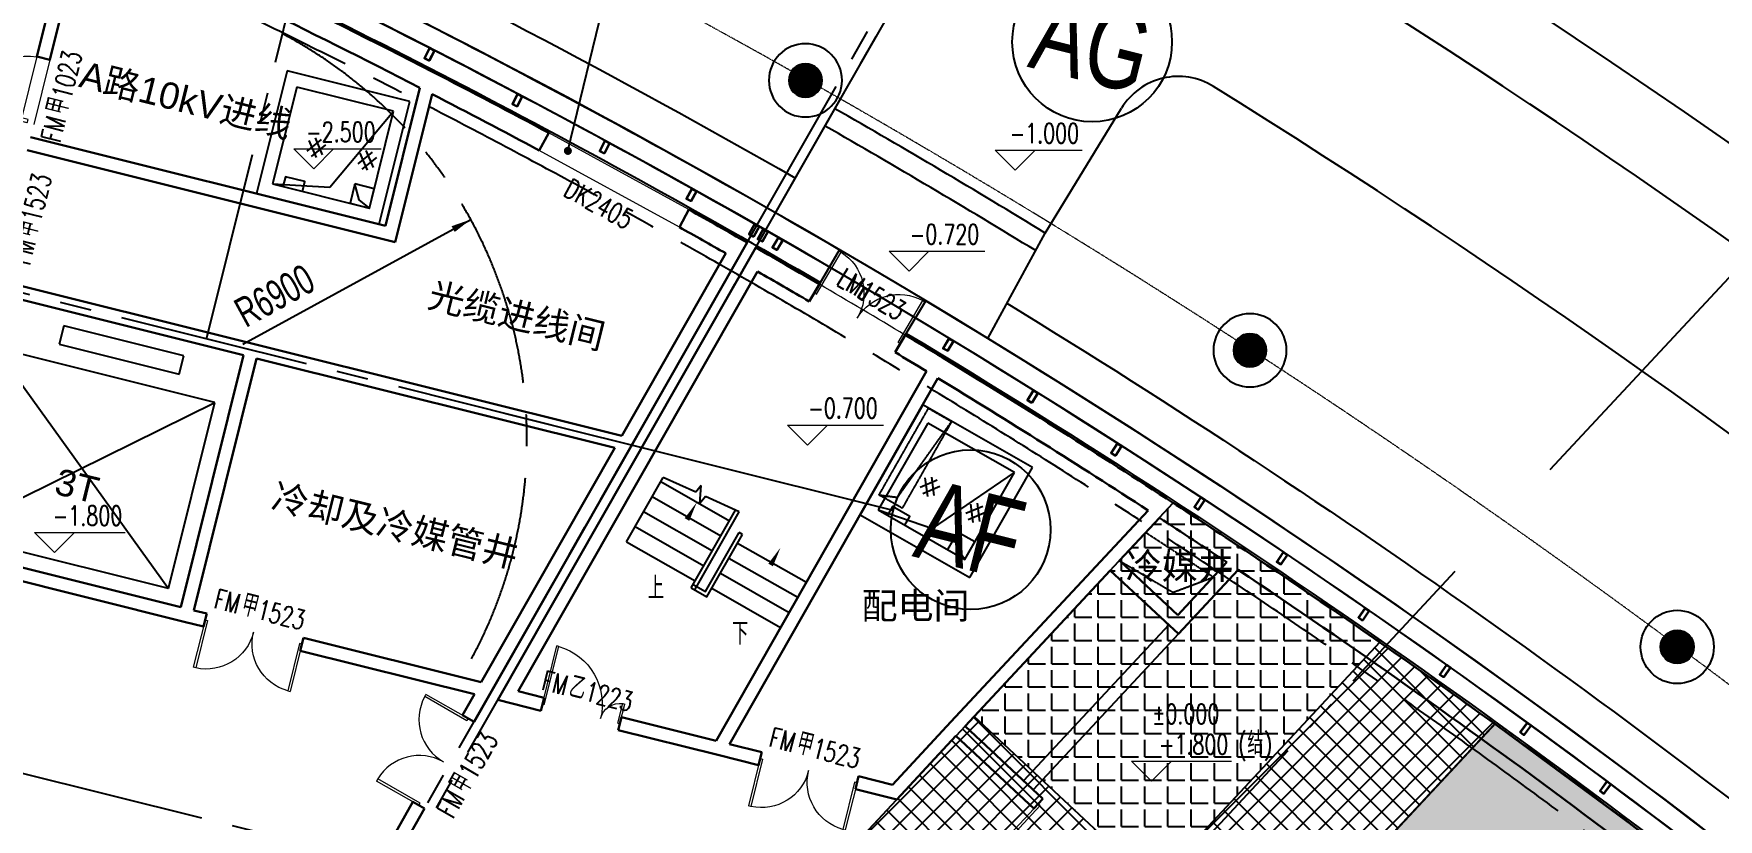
# Model space of a CAD drawing. Extents: x 138868 to 1251000, y -188972 to 132579.
# Drawn here: x 260210 to 285527, y 83144 to 94941 of the extents above; entities that cross this region are included whole.
import ezdxf
from ezdxf.enums import TextEntityAlignment as Align

# ---------------------------------------------------------------- set-up
doc = ezdxf.new("R2010")
doc.units = 0
for name, pattern in [('CENTER2', [28.575000000000003, 19.05, -3.175, 3.175, -3.175]), ('DASH', [0.35, 0.25, -0.1]), ('DASHDOT', [1, 0.5, -0.25, 0, -0.25])]:
    doc.linetypes.add(name, pattern=pattern)
doc.layers.get('0').update_dxf_attribs({"color": 8})
doc.layers.get('Defpoints').update_dxf_attribs({"color": 8})
for name, color, linetype in [('#幕墙线-平面', 8, 'Continuous'), ('#文字', 8, 'Continuous'), ('#标注', 8, 'Continuous'), ('#轴线', 8, 'CENTER2'), ('A-FLOR', 8, 'Continuous'), ('A-FLOR-GRND', 8, 'Continuous'), ('A-FLOR-OVHD', 8, 'DASH'), ('A-FLOR-UNDR', 8, 'Continuous'), ('A-ROAD', 8, 'Continuous'), ('A-THERMAL', 8, 'Continuous'), ('COLUMN', 8, 'Continuous'), ('CURTWALL', 8, 'Continuous'), ('DIM_LEAD', 8, 'Continuous'), ('DIM_SYMB', 8, 'Continuous'), ('E-EQPM-DIMS', 8, 'Continuous'), ('E-电缆排管', 8, 'Continuous'), ('EQUIP-箱柜', 8, 'Continuous'), ('EVTR', 8, 'Continuous'), ('PUB_HATCH', 8, 'Continuous'), ('STAIR', 8, 'Continuous'), ('WINDOW_TEXT', 8, 'Continuous'), ('建-填充', 8, 'Continuous'), ('数据中心轮廓线', 8, 'Continuous')]:
    doc.layers.add(name, color=color, linetype=linetype)
for name, color, linetype, lineweight in [('DIM_ELEV', 8, 'Continuous', 5), ('DOOR_FIRE', 8, 'Continuous', 13), ('DOOR_FIRE_TEXT', 8, 'Continuous', 9), ('DOTE', 8, 'DASHDOT', 5), ('PUB_TEXT', 8, 'Continuous', 5), ('WALL', 8, 'Continuous', 30), ('WINDOW', 8, 'Continuous', 13)]:
    doc.layers.add(name, color=color, linetype=linetype, lineweight=lineweight)
doc.styles.add('#文字', font='jrs.shx', dxfattribs={"width": 0.7, "bigfont": 'hztxt.shx'})
doc.styles.add('_TCH_DIM', font='SIMPLEX', dxfattribs={"bigfont": 'GBCBIG'})
doc.styles.add('_TCH_WINDOW', font='SIMPLEX', dxfattribs={"height": 3.5, "bigfont": 'GBCBIG'})
doc.styles.add('JHZX', font='jrs.shx', dxfattribs={"width": 0.6, "bigfont": 'jhz.shx'})
doc.styles.get("Standard").update_dxf_attribs({"font": 'arial.ttf'})
doc.dimstyles.new('JZBZ-300', dxfattribs={"dimscale": 300, "dimtxt": 3, "dimasz": 1.5, "dimexe": 1, "dimexo": 1, "dimgap": 0.5, "dimtad": 1, "dimdec": 0, "dimdsep": 46, "dimtxsty": 'JHZX', "dimblk1": 'ARCHTICK', "dimblk2": 'ARCHTICK', "dimsah": 1, "dimcen": 0, "dimclrd": 1, "dimclre": 1, "dimclrt": 2, "dimadec": 1, "dimazin": 2, "dimtfac": 1, "dimtdec": 0, "dimtix": 1, "dimtmove": 0, "dimatfit": 3, "dimfxl": 1, "dimtolj": 1, "dimlwd": -1, "dimlwe": -1, "dimarcsym": 1})

# ---------------------------------------------------------------- blocks, each defined once
blk = doc.blocks.new('E-DK')
at = {"layer": 'E-EQPM-DIMS', "ltscale": 100}
blk.add_lwpolyline([(132904.8802865965, 58715.87330485454), (132904.8802865965, 58865.87330485454), (133204.8802865965, 58865.87330485454), (133204.8802865965, 58715.87330485454)], dxfattribs=at)
at = {"layer": 'E-电缆排管'}
for p, q in [((131666.0747250638, 60415.53085009143), (133566.0748225172, 60415.53085059838)), ((131666.0747250638, 58515.53086393292), (131666.0747250638, 60415.53085009143)), ((133566.0748225172, 60415.53085059838), (133566.0748265497, 58515.53086443986)), ((131866.0747250638, 58715.53086398628), (131866.0747250638, 60215.53085014479)), ((131866.0747250638, 60215.53085014479), (133366.0748229417, 60215.53085054502)), ((132518.1572010641, 58875.32852828952), (131866.0747250507, 60215.53085034162)), ((133366.0748229417, 60215.53085054502), (133366.0748261253, 58715.5308643865)), ((131952.6500041489, 59320.29368718306), (132120.899064626, 59541.99518224515)), ((132028.289105948, 59539.37324071841), (132196.5381664252, 59317.67174565632)), ((132741.2703031121, 59320.29368718306), (132909.5193635893, 59541.99518224515)), ((132816.9094049113, 59539.37324071841), (132985.1584653885, 59317.67174565632)), ((131948.6306580954, 59478.92051798638), (132116.8797185726, 59257.21902292428)), ((132032.3084520015, 59259.84096445102), (132200.5575124786, 59481.54245951312)), ((132737.2509570587, 59478.92051798638), (132905.5000175359, 59257.21902292428)), ((132820.9287509647, 59259.84096445102), (132989.1778114419, 59481.54245951312)), ((133366.0748249579, 58715.53087198558), (132518.1572010641, 58875.32852828952)), ((133566.0748265497, 58515.53086443986), (131666.0747250638, 58515.53086393292)), ((133366.0748261253, 58715.5308643865), (131866.0747250638, 58715.53086398628))]:
    blk.add_line(p, q, dxfattribs=at)
at = {"layer": 'EQUIP-箱柜'}
blk.add_lwpolyline([(132166.0747250638, 59015.53086398628), (132166.0747250638, 58715.53086398628), (131866.0747250638, 58715.53086398628), (131866.0747250638, 59015.53086398628)], close=True, dxfattribs=at)
blk.add_lwpolyline([(131866.0747250638, 58715.53086398628), (132047.0904584353, 58798.74019091569), (132166.0747250638, 59015.53086398628)], dxfattribs=at)
blk = doc.blocks.new('_YZH')
blk.add_circle((0, 0), 0.5)
at = {"layer": 'PUB_HATCH', "const_width": 0.5}
blk.add_lwpolyline([(-0.25, 0, 1), (0.25, 0, 1)], format="xyb", close=True, dxfattribs=at)
blk = doc.blocks.new('col-ll')
at = {"layer": 'CURTWALL'}
blk.add_circle((-0.001773937372490764, -0.0006987725500948727), 550, dxfattribs=at)
at = {"layer": 'COLUMN', "xscale": 500, "yscale": 500, "zscale": 500}
blk.add_blockref('_YZH', (-0.001773937372490764, -0.0006987725500948727), dxfattribs=at)
blk = doc.blocks.new('$DorLib2D$00000001')
for p, q in [((0.45, 0.9750000000000001), (0.5000000000000002, 0.9750000000000001)), ((0.45, 0), (0.45, 0.9750000000000001)), ((0.5, 0), (0.5, 0.9750000000000001)), ((0.5, 0), (0.45, 0))]:
    blk.add_line(p, q)
blk.add_arc((0.475, 0), 0.975, 91.4692835813538, 180)
blk = doc.blocks.new('$DorLib2D$00000002')
for p, q in [((-0.5, -5.684341886080802e-17), (-0.5000000000000007, 0.4875)), ((-0.4750000000000007, 0.4875), (-0.5000000000000007, 0.4875)), ((-0.475, -2.842170943040401e-17), (-0.4750000000000007, 0.4875)), ((0.475, -2.842170943040401e-17), (0.4750000000000007, 0.4875)), ((0.4750000000000007, 0.4875), (0.5000000000000007, 0.4875)), ((0.5, -5.684341886080802e-17), (0.5000000000000007, 0.4875)), ((-0.5, -5.684341886080802e-17), (-0.475, -2.842170943040401e-17)), ((0.5, -5.684341886080802e-17), (0.475, -2.842170943040401e-17))]:
    blk.add_line(p, q)
for centre, start, end in [((-0.4875, -4.263256414560601e-17), 0, 88.53071641864632), ((0.4875, -4.263256414560601e-17), 91.4692835813537, 180)]:
    blk.add_arc(centre, 0.4875, start, end)
blk = doc.blocks.new('$DorLib2D$00000225')
for p, q in [((0.4750000000000032, -0.001447885298549778), (0.4750000000000032, 0.7521225008925327)), ((0.4750000000000032, 0.7521225008925327), (0.5000000000000036, 0.7521225008925363)), ((0.5000000000000036, -0.001447885298549778), (0.5000000000000036, 0.7521225008925363)), ((-0.4999999999999982, -3.552713678800501e-15), (-0.5, 0.252035990386009)), ((-0.4750000000000014, 0.252035990386009), (-0.5, 0.252035990386009)), ((-0.4749999999999996, -3.552713678800501e-15), (-0.4750000000000014, 0.252035990386009)), ((-0.4749999999999996, -3.552713678800501e-15), (-0.4999999999999947, -3.552713678800501e-15)), ((0.4750000000000032, -0.001447885298549778), (0.4999999999999929, -0.001447885298549778))]:
    blk.add_line(p, q)
for centre, radius, start, end in [((0.5046168020419071, -0.001920809357812914), 0.7546247204382253, 92.24926861260724, 179.7237749158362), ((-0.5007908120542499, 0.002572563917482285), 0.2507930763238999, 359.7898704778746, 84.09743784757413)]:
    blk.add_arc(centre, radius, start, end)
blk = doc.blocks.new('$WINLIB2D$00000007')
for points in [[(-0.5, 0.5), (0.5, 0.5)], [(-0.5, 0.5), (-0.5000000000000071, -0.5)], [(0.4999999999999929, 0.4999999999999716), (0.4999999999999929, -0.4999999999999858)], [(-0.5, -0.5), (0.5, -0.5)]]:
    blk.add_lwpolyline(points)
blk = doc.blocks.new('A$Cd70d14ae')
at = {"layer": '建-填充'}
h = blk.add_hatch(dxfattribs=at)
h.set_pattern_fill('ANGLE', color=256, scale=100)
h.set_pattern_definition([(0, (-1181910.985593817, -339208.7316489072), (0, 349.25), [254, -95.25]), (90, (-1181910.985593817, -339208.7316489072), (-349.25, 2.138539473011066e-14), [254, -95.25])])
edge = h.paths.add_edge_path()
edge.add_line((68247.36294501924, -25613.89360229502), (65541.35429727632, -23090.49971506739))
edge.add_line((65541.35429727632, -23090.49971506739), (68532.12127902542, -19883.29478486418))
edge.add_arc((0.1900619044608902, -124899.7220923078), 125399.6634794838, 55.160454282477076, 56.87221806195089, ccw=False)
edge.add_line((71638.53380704133, -21977.30807951174), (68247.36294501784, -25613.89360229368))
h = blk.add_hatch(dxfattribs=at)
h.set_pattern_fill('ANSI37', color=256, scale=150)
h.set_pattern_definition([(45, (-1181910.985593817, -339208.7316489072), (-168.3798022700466, 168.3798022700466), []), (135, (-1181910.985593817, -339208.7316489072), (-168.3798022700466, -168.3798022700466), [])])
edge = h.paths.add_edge_path()
edge.add_line((44003.66770309326, -54691.26008495793), (73367.41551958487, -23202.49571749812))
edge.add_arc((0.0003308909508632496, -124899.9991782589), 125399.9992887625, 54.19226882732071, 55.16045545718558)
edge.add_line((71638.53380704133, -21977.30807951174), (68247.36294501924, -25613.89360229502))
edge.add_line((68247.36294501924, -25613.89360229502), (65541.35429728191, -23090.49971506133))
edge.add_line((65541.35429728191, -23090.49971506133), (62507.1214453757, -26344.31608437526))
edge.add_line((62507.1214453757, -26344.31608437526), (57150.29470847428, -25008.88429864321))
edge.add_line((57150.29470847428, -25008.88429864321), (46074.22901807888, -44427.2946118351))
edge.add_line((46074.22901807888, -44427.2946118351), (43111.37311073113, -49620.46677691641))
edge.add_line((43111.37311073113, -49620.46677691641), (43111.99489904521, -49621.04660389974))
edge.add_line((43111.99489904521, -49621.04660389974), (41533.47666225908, -52387.76966309902))
edge.add_line((41533.47666225908, -52387.76966309902), (44003.66770309326, -54691.26008495793))
h = blk.add_hatch(dxfattribs=at)
h.set_pattern_fill('沙地', color=256, scale=200)
h.set_pattern_definition([(0, (-1181710.985593817, -339008.7316489072), (200, 200), [0, -400])])
edge = h.paths.add_edge_path()
edge.add_arc((-5.799514474347234e-05, -124899.9997239537), 125399.9999588372, 50.595484492603475, 54.19226882909709, ccw=False)
edge.add_arc((74905.38638249483, -33723.34112868203), 7399.999999524198, -43.000000001942624, 50.595484496434494, ccw=False)
edge.add_line((80317.4037739576, -38770.12899300351), (58913.48786749036, -61723.01868310437))
edge.add_line((58913.48786749036, -61723.01868310437), (58689.12700524527, -61953.37206457043))
edge.add_line((58689.12700524527, -61953.37206457043), (58356.02656423437, -62261.32573112228))
edge.add_arc((53501.47046901046, -56676.2305760567), 7400.000187352208, 231.89625553434, 310.9971188627708, ccw=False)
edge.add_arc((-5.258012242848054e-05, -124899.9997113437), 79299.99994527503, 51.8962543357454, 56.07277768417117)
edge.add_line((44260.45438872185, -59101.04710592562), (41529.68595674797, -57344.2806989107))
edge.add_line((41529.68595674797, -57344.2806989107), (45927.7232496303, -52631.43135201052))
edge.add_line((45927.7232496303, -52631.43135201052), (45913.26296266005, -52643.46987978922))
edge.add_line((45913.26296266005, -52643.46987978922), (73367.41551958487, -23202.49571749812))
at = {"layer": 'A-FLOR'}
for points in [[(68247.36294501924, -25613.89360229502), (65541.35429727632, -23090.49971506739), (68532.12127902542, -19883.29478486418, -0.007469117382396457), (71638.53380704133, -21977.30807951174), (68247.36294501784, -25613.89360229368)], [(44003.66770309326, -54691.26008495793), (73367.41551958487, -23202.49571749812, 0.004224536247316131), (71638.53380704133, -21977.30807951174), (68247.36294501924, -25613.89360229502), (65541.35429728191, -23090.49971506133), (62507.1214453757, -26344.31608437526), (57150.29470847428, -25008.88429864321), (46074.22901807888, -44427.2946118351), (43111.37311073113, -49620.46677691641), (43111.99489904521, -49621.04660389974), (41533.47666225908, -52387.76966309902)]]:
    blk.add_lwpolyline(points, format="xyb", close=True, dxfattribs=at)
blk.add_lwpolyline([(73367.4155195844, -23202.49571749783, 30, 30, -0.01569522088522697), (79602.84282119965, -28005.48287585442, 30, 30, -0.4327152502928488), (80317.4037739576, -38770.12899300351, 30, 30, 0), (80317.4037739576, -38770.12899300351, 30, 30, 0), (58913.48786749036, -61723.01868310437, 30, 30, 0), (58689.12700524527, -61953.37206457043, 30, 30, 0), (58356.02656423437, -62261.32573112228, 30, 30, -0.3595335964508717), (48935.02431424824, -62499.25146632234, 30, 30, 0.01822553852093915), (44260.45438872185, -59101.04710592562, 30, 30, 0), (41529.68595674797, -57344.2806989107, 30, 30, 0), (45927.7232496303, -52631.43135201052, 30, 30, 0), (45913.26296266005, -52643.46987978922, 30, 30, 0), (73367.41551958487, -23202.49571749812, 0, 0, 0)], format="xyseb", dxfattribs=at)
at = {"layer": 'A-FLOR-GRND', "ltscale": 5}
for points in [[(54719.14184804235, -10736.18972611427, -0.01815041230086747), (62855.31830910777, -15005.64609921159, -0.0177553397609677)], [(66033.56840754996, -16885.51994499011, -0.03476963203113186), (80364.59261737086, -27078.2626046426, -0.4327152502716788), (81195.02831922771, -39588.52701144561), (59791.11241275372, -62541.41670154745, -0.3893999561661741), (48194.51964070555, -63443.52507527499, 0.02663891285834788), (41386.69465708686, -58667.44349584205)]]:
    blk.add_lwpolyline(points, format="xyb", dxfattribs=at)
at = {"layer": 'A-FLOR-OVHD'}
blk.add_lwpolyline([(64112.57276596778, -19764.68894226488), (64855.76076848732, -18461.74167053367), (65203.2133742822, -18659.92513787223), (64460.02537176289, -19962.87240960274)], close=True, dxfattribs=at)
for points in [[(64112.57276596778, -19764.68894226488), (64391.30149407542, -19799.19857803045), (65203.2133742822, -18659.92513787223)], [(67723.74918002074, -20750.16769224813), (68530.51443070217, -21226.73147126858), (69133.3866758288, -20998.0515720105)]]:
    blk.add_lwpolyline(points, dxfattribs=at)
blk.add_lwpolyline([(68601.37362195711, -21568.56572431244), (67723.74918002074, -20750.16769224813), (68116.74180384839, -20328.73469916789, -0.002438296055710607), (69133.38667582857, -20998.0515720105), (68601.37362195711, -21568.56572431244)], format="xyb", dxfattribs=at)
at = {"layer": 'A-FLOR-UNDR'}
for p, q in [((68464.9738194572, -21714.83664227388), (66282.57906723485, -24055.16848749208)), ((68611.24455978136, -21851.23631428595), (66428.84980755902, -24191.56815950415))]:
    blk.add_line(p, q, dxfattribs=at)
at = {"layer": 'A-ROAD'}
for p, q in [((63449.86910088404, -13963.28760224732), (64540.2108102245, -12056.91764262901)), ((66610.48952788228, -15831.75195955072), (67755.14429299042, -13957.49025563156))]:
    blk.add_line(p, q, dxfattribs=at)
for centre, radius, start, end in [((-2.328306436538696e-10, -124899.9997902369), 138000, 47.40446587458779, 120.2107043487367), ((68608.57346224479, -14478.69909387786), 1000, 58.14588592689899, 148.5866270378033), ((-2.328306436538696e-10, -124899.9997902369), 131000, 44.52173808160828, 58.14588592689899)]:
    blk.add_arc(centre, radius, start, end, dxfattribs=at)
at = {"layer": 'A-THERMAL', "ltscale": 5}
for points in [[(51692.59517232864, -11404.26188221521), (51857.5453614709, -11445.38858344557), (52026.26209665416, -10768.70271871722, -0.02516715136887644), (63230.60085353276, -16573.75175948854, -0.02516715136887644)], [(64521.82260695819, -17337.83493830508, -0.03687290947385417), (79621.88666630883, -27982.30235501705, -0.432715250271674), (80339.34448833318, -38790.58893017244), (58935.42858185919, -61743.47862027428, -0.3893999561661921), (48916.51180359279, -62522.85829694016, 0.02813842068170495), (41603.03414781182, -57424.66757356364, 0.02813842068170495)]]:
    blk.add_lwpolyline(points, format="xyb", dxfattribs=at)
at = {"layer": 'CURTWALL'}
for points in [[(51935.32227666397, -10430.73614889989, -0.02561081632186121), (63366.71073848309, -16340.56921464694)], [(64660.71196255574, -17106.29715110455, -0.03687290947385393), (79793.28034773536, -27773.67779757705, -0.4327152502716805), (80536.80998777036, -38974.72848738934), (59132.89408129637, -61927.61817749118, -0.3893999561661936), (48749.89822754194, -62735.31986117148, 0.02813842068170497), (41461.33086518315, -57654.49398564955, 0.02813842068170497)]]:
    blk.add_lwpolyline(points, format="xyb", dxfattribs=at)
at = {"layer": 'DIM_ELEV'}
for p, q in [((55616.10821645262, -14866.40550203959), (55316.10821645262, -14566.40550203959)), ((55316.10821645262, -14566.40550203959), (56632.13587650398, -14566.40550203959)), ((55616.10821645262, -14866.40550203959), (55916.10821645262, -14566.40550203959)), ((66155.92738695556, -14886.20725816197), (65855.92738695556, -14586.20725816197)), ((65855.92738695556, -14586.20725816197), (67164.64369705503, -14586.20725816197)), ((66155.92738695556, -14886.20725816197), (66455.92738695556, -14586.20725816197)), ((64562.815446455, -16402.81087127014), (64262.815446455, -16102.81087127014)), ((64262.815446455, -16102.81087127014), (65703.82425681359, -16102.81087127014)), ((64562.815446455, -16402.81087127014), (64862.815446455, -16102.81087127014)), ((63037.52454295612, -19014.29685793433), (62737.52454295612, -18714.29685793433)), ((62737.52454295612, -18714.29685793433), (64178.53335331471, -18714.29685793433)), ((63037.52454295612, -19014.29685793433), (63337.52454295612, -18714.29685793433)), ((51721.51440618257, -20628.73164890718), (51421.51440618257, -20328.73164890718)), ((51421.51440618257, -20328.73164890718), (52785.01440618257, -20328.73164890718)), ((51721.51440618257, -20628.73164890718), (52021.51440618257, -20328.73164890718)), ((68206.01440618254, -24062.73164890718), (67906.01440618254, -23762.73164890718)), ((67906.01440618254, -23762.73164890718), (69407.85868625782, -23762.73164890718)), ((68206.01440618254, -24062.73164890718), (68506.01440618254, -23762.73164890718))]:
    blk.add_line(p, q, dxfattribs=at)
at = {"layer": 'DIM_LEAD'}
blk.add_line((59435.87789473587, -14597.2457049212), (60404.68989745594, -10610.69636026392), dxfattribs=at)
at = {"layer": 'DIM_LEAD', "const_width": 60}
blk.add_lwpolyline([(59428.79348646311, -14626.3972256264, 1), (59442.96230300862, -14568.094184216, 1)], format="xyb", close=True, dxfattribs=at)
at = {"layer": 'DIM_SYMB', "elevation": -1682.692307692308}
blk.add_lwpolyline([(60794.79607158058, -20888.74914142751, 0, 0, 0), (61374.48271354215, -19872.45026947523, 0, 80.00000000000001, 0), (61225.84511303922, -20133.03972382197, 0, 0, 0)], format="xyseb", dxfattribs=at)
at = {"layer": 'DIM_SYMB'}
blk.add_lwpolyline([(62051.80289730147, -21571.1960917596, 0, 0, 0), (62631.48953926165, -20554.8972198065, 0, 80.00000000000001, 0), (62482.85193875895, -20815.48667415342, 0, 0, 0)], format="xyseb", dxfattribs=at)
at = {"layer": 'DOOR_FIRE'}
for p, q in [((51456.03320983285, -13179.77283057623), (51214.11131423386, -14150.06855685235)), ((51650.09235508787, -13228.15720969607), (51408.17045948887, -14198.45293597219))]:
    blk.add_line(p, q, dxfattribs=at)
at = {"layer": 'DOTE'}
blk.add_arc((-2.328306436538696e-10, -124899.9997902369), 127950, 43.11526630903975, 122.8679328263271, dxfattribs=at)
at = {"layer": 'EVTR'}
for p, q in [((51859.98723771865, -17222.58680432412), (51791.03949747072, -17499.12108631275)), ((53664.73728859119, -17672.56153015274), (51859.98723771865, -17222.58680432412)), ((54128.42515838586, -18375.62166940636), (50829.4196048649, -17553.08720335399)), ((50829.4196048649, -17553.08720335399), (53431.69009903792, -21170.07336107915)), ((51791.03949747072, -17499.12108631275), (53595.78954834279, -17949.09581214126)), ((53595.78954834279, -17949.09581214126), (53664.73728859119, -17672.56153015274)), ((50132.68452715012, -20347.53896705556), (54128.42515838586, -18375.62166940636)), ((53431.69009903792, -21170.07336107915), (54128.42515838586, -18375.62166940636)), ((53431.69009903885, -21170.07336107903), (50132.68452715012, -20347.53896705556))]:
    blk.add_line(p, q, dxfattribs=at)
at = {"layer": 'STAIR'}
for p, q in [((62558.04287238113, -15526.82541929092), (63449.86910088404, -13963.28760224732)), ((65745.103138776, -17412.41253815842), (66610.48952788507, -15831.75195954571)), ((60316.3110019094, -20466.16537682945), (60866.76515426391, -19501.11651486595)), ((60831.58801698635, -19562.78860176075), (61865.25951924614, -20152.38441706164)), ((61357.01881492251, -19722.54850446852), (60866.76515432561, -19501.11651479395)), ((61437.25996363626, -19624.53804204124), (61357.01881492251, -19722.54850446852)), ((61417.0591275722, -19892.75095899269), (61437.25996363626, -19624.53804204124)), ((60702.76876321711, -19788.63279552793), (61736.44026545293, -20378.22861087148)), ((61290.52746395042, -21159.99697389652), (61956.09531665963, -19993.13231123984)), ((61502.57863752006, -19788.2932479101), (61417.0591275722, -19892.75095899269)), ((62011.01952652747, -20017.93983038934), (61502.57863752006, -19788.2932479101)), ((60445.13025567864, -20240.32118306227), (61478.8017579396, -20829.91699836374)), ((60573.94950944788, -20014.4769892951), (61607.62101168415, -20604.07280463882)), ((61342.64535481969, -21189.72449399706), (62011.01952652537, -20017.93983038835)), ((61402.10039502077, -21085.48871225835), (62011.01952655191, -20017.93983035773)), ((60316.3110019094, -20466.16537682945), (61349.98250417082, -21055.76119213121)), ((61985.83453449977, -20485.94350591442), (63019.50603663313, -21075.53932133666)), ((62060.15333467975, -20355.6487786962), (62008.03544381025, -20325.92125859548)), ((61857.01528070492, -20711.78769966698), (62890.68678283828, -21301.38351508917)), ((61728.19602691007, -20937.63189341949), (62761.86752904343, -21527.22770884167)), ((61290.52746395042, -21159.99697389652), (61342.64535481969, -21189.72449399706)), ((61599.37677311522, -21163.47608717199), (62633.04827524858, -21753.07190259424))]:
    blk.add_line(p, q, dxfattribs=at)
for points in [[(61290.52746395042, -21159.99697389652), (61525.05797286212, -21293.77081434848), (62060.15333467975, -20355.6487786962)], [(61320.25498405119, -21107.87908302707), (61502.6676020934, -21211.92540337861), (62008.03544381025, -20325.92125859548)]]:
    blk.add_lwpolyline(points, dxfattribs=at)
for radius, start, end in [(127800.0000015101, 58.58662703780328, 60.23275132903824), (127500.0000015101, 58.58023783607001, 60.23259309941525)]:
    blk.add_arc((-7.760245352983475e-07, -124899.999791532), radius, start, end, dxfattribs=at)
at = {"layer": 'WALL'}
for p, q in [((51806.82000763016, -11772.84383023676), (51456.03320986638, -13179.77283052419)), ((51650.09235509275, -13228.15720963688), (52025.07134244405, -11724.1986367263)), ((51456.03320986638, -13179.77283052419), (51650.09235509275, -13228.15720963688)), ((57213.37655768517, -13649.65344430541), (56696.41258964405, -15723.08251074859)), ((57396.03135209365, -13743.77817283169), (56842.08735226674, -15965.52603424806)), ((56696.41258964405, -15723.08251074859), (51359.78608035506, -14392.51208126923)), ((59006.13647294135, -14590.0461241001), (59150.17557976695, -14326.87128146377)), ((56842.08735226674, -15965.52603424806), (51311.40170125547, -14586.57122652972)), ((61255.47768863451, -15479.13124796312), (61111.43858180867, -15742.30609059957)), ((58384.93258653369, -22843.06625843281), (62260.76731101793, -16048.00462823629)), ((60245.20498280853, -18875.24560565857), (61808.07404403828, -16135.24445859657)), ((60381.39202840693, -19040.15066345152), (62130.51715742165, -15973.6078680387)), ((58689.4442643509, -22712.86682102969), (62285.65788121984, -16408.03317896172)), ((54708.74094869054, -17494.85008522327), (50827.55795924575, -16527.16248179862)), ((63062.69471628379, -16857.84814631729), (63215.47754222827, -16599.660936534)), ((54563.3269969511, -17664.71704090957), (50779.17358014151, -16721.22162704542)), ((64506.39044672318, -17363.56137049687), (64353.6076207787, -17621.74858027999)), ((54563.3269969511, -17664.71704090957), (53619.8316041168, -21448.87037338037)), ((54757.38614219028, -17713.10142003727), (53813.89074935831, -21497.254752498)), ((60245.20498280853, -18875.24560565857), (54708.74094869054, -17494.85008522327)), ((60142.27303806107, -19055.70451531926), (54757.38614219028, -17713.10142003727)), ((61662.74536482684, -23454.19404625776), (64826.79478063222, -17907.02490471629)), ((61864.32509787657, -23504.45351851702), (64997.8269466967, -18010.83996306872)), ((58135.10011519885, -22574.65325354843), (60142.27303806107, -19055.70451531926)), ((58271.28716078281, -22739.5583113326), (60381.39202840693, -19040.15066345152)), ((67509.27847315694, -20686.90356801753), (68154.25828260995, -19995.24740176252)), ((67723.74904945187, -20750.16786986956), (68324.43899449773, -20106.00676841213)), ((53619.8316041168, -21448.87037338037), (49835.67818730557, -20505.37495951593)), ((53668.47679761934, -21667.12170819257), (49593.23466292885, -20651.04972565384)), ((65190.48404892857, -23173.50615354016), (67509.27847315694, -20686.90356801753)), ((67723.74904945187, -20750.16786986956), (68601.3734913985, -21568.56590194325)), ((65404.95462526448, -23236.7704553979), (67587.34937749381, -20896.43861018465)), ((67587.34937749381, -20896.43861018465), (68611.24455978136, -21851.23631428595)), ((68601.3734913985, -21568.56590194325), (69340.74089095739, -20775.6914374776)), ((68611.24455978136, -21851.23631428595), (69509.32922764981, -20888.15841746132)), ((54007.94989460867, -21545.63913161919), (53813.89074935831, -21497.254752498)), ((53668.47679761934, -21667.12170819257), (53959.56551549045, -21739.6982768678)), ((53959.56551549045, -21739.6982768678), (54007.94989460867, -21545.63913161919)), ((55463.3934840229, -21908.52197501803), (55415.00910490399, -22102.58112026891)), ((58135.10011519885, -22574.65325354843), (55463.3934840229, -21908.52197501803)), ((55415.00910490399, -22102.58112026891), (58032.16817043602, -22755.11216320586)), ((58032.16817043602, -22755.11216320586), (57851.45989812768, -23071.92749064043)), ((58025.18620102128, -23171.01922430773), (58271.28716078281, -22739.55831133254)), ((59077.56255488095, -22809.63557926513), (58689.4442643509, -22712.86682102969)), ((58384.93258653369, -22843.06625843281), (59029.17817576064, -23003.69472452294)), ((59029.17817576064, -23003.69472452294), (59077.56255488095, -22809.63557926513)), ((57851.45989812768, -23071.92749064043), (58025.18620102128, -23171.01922430773)), ((60241.91742633862, -23099.94185396447), (60193.53304721901, -23294.00099922059)), ((61662.74536482684, -23454.19404625776), (60241.91742633862, -23099.94185396447)), ((64312.63369031341, -24114.88541020901), (65190.48404892857, -23173.50615354016)), ((66575.12054780705, -24327.96783144545), (65404.95462526448, -23236.7704553979)), ((60193.53304721901, -23294.00099922059), (61687.87706941037, -23666.58280983975)), ((62350.50059461987, -23625.67068414541), (61864.32509787657, -23504.45351851702)), ((64378.55888363646, -24337.4451328619), (65268.55495327382, -23383.04119573761)), ((65268.55495327382, -23383.04119573761), (66438.72087579613, -24474.23857176845)), ((61687.87706941037, -23666.58280983975), (62302.11621549909, -23819.72982940549)), ((62302.11621549909, -23819.72982940549), (62350.50059461987, -23625.67068414541)), ((63805.94418410838, -23988.55352756107), (63757.5598049876, -24182.61267282069)), ((64312.63369031341, -24114.88541020901), (63805.94418410838, -23988.55352756107)), ((63757.5598049876, -24182.61267282069), (64378.55888363646, -24337.4451328619)), ((57108.27189560325, -24374.87476236827), (56759.44544272518, -24986.43263676524)), ((56933.17174562273, -25085.52437043452), (57281.9981985015, -24473.96649603825)), ((57281.9981985015, -24473.96649603825), (57108.27189560325, -24374.87476236827)), ((66438.72087579613, -24474.23857176845), (66575.12054780705, -24327.96783144545))]:
    blk.add_line(p, q, dxfattribs=at)
for centre, radius, start, end in [((5.045882426202297e-05, -124899.9997299024), 125400.0000000912, 62.75883578697613, 65.47784993385281), ((5.045975558459759e-05, -124899.9997299079), 125100.0000000958, 62.78433128981887, 65.3591398662281), ((5.045696161687374e-05, -124899.9997299042), 125400.0000000937, 61.85581658081331, 62.75883578697613), ((5.04606869071722e-05, -124899.9997299062), 125100.0000000941, 61.85713146955287, 62.69022124186635), ((5.044415593147278e-05, -124899.9997299077), 125400.0000001031, 60.29999995869227, 60.75922989710467), ((5.045393481850624e-05, -124899.9997299066), 125100.0000000974, 60.39159996321619, 60.75791500183789), ((-0.0001056303735822439, -124899.9998043822), 125400.0000523831, 59.72766577031268, 60.23146430922191), ((-0.0001056287437677383, -124899.9998043768), 125100.0000523772, 59.7284875637388, 60.13969980100126), ((-0.0001056508626788855, -124899.9998043766), 125400.0000523885, 58.74507822760054, 59.04230547021157), ((-0.0001056503970175982, -124899.9998043741), 125100.0000523861, 58.78842513345221, 59.04148369093652), ((-0.0001056490000337362, -124899.9998043816), 125400.0000523915, 56.92659107228135, 58.74507822760054), ((-0.0001056506298482418, -124899.9998043819), 125100.0000523929, 56.98912366589472, 58.69679130605765), ((-0.0002341789659112692, -124900.0000532443), 125400.0000978999, 56.2773152305025, 56.92659108801003), ((-0.0002341798972338438, -124900.00005326), 125100.0000979137, 56.33869045290007, 56.89612700732338), ((-6.279139779508114e-05, -124899.9997299996), 125399.9999665534, 50.59548449215783, 56.27731519674111), ((-6.279186345636845e-05, -124899.9997300013), 125099.999966555, 50.59548449215783, 56.24587242693056)]:
    blk.add_arc(centre, radius, start, end, dxfattribs=at)
at = {"layer": 'WINDOW'}
blk.add_arc((-0.0001056499313563108, -124899.9998043719), 125400.0000523839, 59.04230546835269, 59.72766578375614, dxfattribs=at)
at = {"layer": '数据中心轮廓线'}
for p, q in [((63215.4775329828, -16599.66093113762), (63517.9439649868, -16081.4774362825)), ((64506.39044672364, -17363.56137049734), (64815.03347049511, -16849.03294486948))]:
    blk.add_line(p, q, dxfattribs=at)
for points in [[(52009.10904853558, -10134.79343893507, -0.0257201666308747), (63517.9439649868, -16081.47743628256, -0.0257201666308747)], [(64815.03349667133, -16849.03290123178, -0.03687290683237934), (79983.71777094711, -27541.87273326563, -0.4327152502716894), (80756.21609825615, -39179.32799540809), (59352.30019178215, -62132.21768550994, -0.3893999561661833), (48564.77203192795, -62971.38826587144, 0.02812936554989807), (41306.30724569084, -57911.35157488636, 0.02812936554989807)]]:
    blk.add_lwpolyline(points, format="xyb", dxfattribs=at)
at = {"layer": 'COLUMN', "xscale": -1}
for p, rotation in [((63005.59451523909, -13537.98849472671), 351.9999999999999), ((69686.56452999587, -17592.10062149604), 348.5000000000001)]:
    blk.add_blockref('col-ll', p, dxfattribs=dict(at, rotation=rotation))
at = {"layer": 'COLUMN', "rotation": 302.000000000193}
blk.add_blockref('col-ll', (76107.57556448711, -22046.51447400695), dxfattribs=at)
at = {"layer": 'DOOR_FIRE', "zscale": 200}
for name, p, xscale, yscale, rotation in [('$DorLib2D$00000001', (51432.10183466086, -13689.11288327421), -999.9999999999999, 999.9999999999999, 76.00000000004279), ('$DorLib2D$00000002', (54711.47949976425, -21824.11012594297), -1500, 1500, 166.0000000000203), ('$DorLib2D$00000225', (59635.54780106779, -23051.81828925572), -1200, 1200, 346.0000000000892), ('$DorLib2D$00000002', (57566.72904833985, -23772.94699330674), 1500, 1500, 60.30000000565796), ('$DorLib2D$00000002', (63054.03019981759, -23904.14167848491), -1500, 1500, 166.0000000000905), ('$DorLib2D$00000002', (67055.43598806436, -24912.60197169724), -1500, 1500, 137.0000000001535)]:
    blk.add_blockref(name, p, dxfattribs=dict(at, xscale=xscale, yscale=yscale, rotation=rotation))
at = {"layer": 'PUB_HATCH', "xscale": -1}
for p, rotation in [((170198.2184117844, -104329.1739784966), 345.9999961434531), ((150855.2012634098, -137067.4992501046), 330.300000127285)]:
    blk.add_blockref('E-DK', p, dxfattribs=dict(at, rotation=rotation))
at = {"layer": 'WINDOW'}
ref = blk.add_blockref('$WINLIB2D$00000007', (60130.80708474686, -15034.58867879817), dxfattribs=dict(at, xscale=-2400, yscale=300, zscale=2400, rotation=331.3075232387843))
ref.add_attrib('A', 'DK2405', (59346.36778613014, -15258.72045365704), dxfattribs={"layer": 'WINDOW_TEXT', "height": 297.5, "rotation": 331.3075232387843, "style": '_TCH_WINDOW', "width": 0.7058823529411765})
ref = blk.add_blockref('$DorLib2D$00000002', (63784.54258314378, -17110.70475563518), dxfattribs=dict(at, xscale=-1500, yscale=1500, zscale=1500, rotation=329.3849856238575))
ref.add_attrib('A', 'LM1523', (63454.04058381819, -16600.96144146431), dxfattribs={"layer": 'WINDOW_TEXT', "height": 297.5, "rotation": 329.3849856238575, "style": '_TCH_WINDOW', "width": 0.7058823529411765})
at = {"layer": 'DOOR_FIRE_TEXT', "style": '_TCH_WINDOW', "width": 0.7058823529411765}
for s, rotation, p in [('1023', 76.0000000000428, (51964.93590196711, -13839.61533663754)), ('FM', 76.0000000000428, (51803.87768679066, -14485.58455525839)), ('1523', 76.00000000003767, (51506.71904456569, -15683.53493840323)), ('FM', 76.00000000003767, (51345.66082938924, -16329.50415702409)), ('FM', 346.0000000000203, (54098.45999843159, -21460.09951028257)), ('1523', 346.0000000000203, (54744.42921705238, -21621.1577254592)), ('FM', 346.0000000000892, (59022.52829973304, -22687.80767360353)), ('1223', 346.0000000000892, (59668.49751835407, -22848.8658887794)), ('FM', 346.0000000000906, (62441.01062411765, -23540.13136109489)), ('1523', 60.30000000565796, (58040.24237628232, -24062.75220792642)), ('1523', 346.0000000000906, (63086.97984273868, -23701.18957627076)), ('FM', 60.30000000565796, (57710.39340324907, -24641.03901831585))]:
    blk.add_text(s, height=297.5, rotation=rotation, dxfattribs=at).set_placement(p)
at = {"layer": 'DOOR_FIRE_TEXT', "style": '_TCH_WINDOW'}
for s, rotation, p in [('甲', 76.0000000000428, (51905.48488294217, -14078.0603502224)), ('甲', 76.00000000003767, (51447.26802554075, -15921.97995198809)), ('甲', 346.0000000000203, (54505.98420346758, -21561.70670643431)), ('乙', 346.0000000000892, (59430.05250476903, -22789.41486975475)), ('甲', 346.0000000000906, (62848.53482915365, -23641.73855724611)), ('甲', 60.30000000565796, (57918.4860439547, -24276.21378223127))]:
    blk.add_text(s, height=337.5886524822695, rotation=rotation, dxfattribs=at).set_placement(p)
at = {"layer": 'PUB_TEXT'}
for s, p in [('A路10kV进线', (52068.73937477381, -13630.5015829294)), ('光缆进线间', (57308.99808798378, -16937.08061774028)), ('3T', (51698.76781519083, -19742.76845702529)), ('冷却及冷媒管井', (54960.96968911818, -19959.59095101809))]:
    blk.add_text(s, height=396.5189873417721, rotation=346.1255508752436, dxfattribs=at).set_placement(p)
at = {"layer": 'PUB_TEXT', "style": '_TCH_DIM', "width": 0.7058823529411765}
for s, p in [('-2.500', (55502.13587650398, -14461.40550203959)), ('-1.000', (66074.64369705503, -14481.20725816191)), ('-0.720', (64573.82425681359, -15997.81087127014)), ('-0.700', (63048.53335331471, -18609.29685793433)), ('-1.800', (51695.01440618257, -20223.73164890718)), ('%%P0.000', (68217.85868625782, -23202.73164890718)), ('-1.800', (68317.85868625782, -23657.73164890718)), ('(', (69507.85868625782, -23657.73164890718)), (')', (69893.60336710882, -23657.73164890718))]:
    blk.add_text(s, height=297.5, dxfattribs=at).set_placement(p)
at = {"layer": 'PUB_TEXT'}
for s, p in [('冷媒井', (67819.27646164966, -21028.61856890161)), ('配电间', (63849.52428547057, -21625.35155721335))]:
    blk.add_text(s, height=396.5189873417722, dxfattribs=at).set_placement(p)
at = {"layer": 'PUB_TEXT', "style": '_TCH_DIM'}
for s, p in [('上', (60638.51759225546, -21329.95545044885)), ('下', (61904.83292861489, -22012.40240078093)), ('结', (69647.85868625782, -23657.73164890718))]:
    blk.add_text(s, height=337.5886524822695, dxfattribs=at).set_placement(p)
blk = doc.blocks.new('*U3166')
blk.add_line((-8.960830237663566e-17, -20), (0, 0))
blk.add_circle((0, -24), 4)
at = {"style": 'JHZX', "width": 0.75}
blk.add_attdef('AXES', text='', height=4, dxfattribs=at).set_placement((0, -24), align=Align.MIDDLE_CENTER)
blk = doc.blocks.new('*U3167')
blk.add_line((20, 4.898587196589413e-16), (0, 0))
blk.add_circle((24, 0), 4)
at = {"style": 'JHZX', "width": 0.75}
blk.add_attdef('AXES', text='', height=4, dxfattribs=at).set_placement((23.99999999999997, 0), align=Align.MIDDLE_CENTER)
blk = doc.blocks.new('_ARCHTICK')
at = {"color": 0, "linetype": 'ByBlock', "const_width": 0.15}
blk.add_lwpolyline([(-0.5, -0.5), (0.5, 0.5)], dxfattribs=at)
blk = doc.blocks.new('*D3280')
at = {"layer": '#标注', "ltscale": 300, "transparency": 16777216}
for p, q in [((146690.8966844672, 99692.36909648812), (145493.7441984293, 101943.8854600347)), ((299030.3676289878, 79636.49725693115), (300769.4634487099, 81501.44919732254))]:
    blk.add_line(p, q, dxfattribs=at)
blk.add_arc((208801.9844985199, -17121.59754685307), 134550.0001244252, 46.99999999366509, 117.9999999999996, dxfattribs=at)
at = {"layer": 'Defpoints', "color": 0, "ltscale": 300, "transparency": 16777216}
for p in [(253346.5674254924, 109840.9271025288), (146831.7381533029, 99427.48481863044), (298825.7681209447, 79417.09114646801), (208801.9844985199, -17121.59754685307)]:
    blk.add_point(p, dxfattribs=at)
at = {"layer": '#标注', "ltscale": 300, "transparency": 16777216, "xscale": 450, "yscale": 450, "zscale": 450}
for p, rotation in [((145634.5856672651, 101679.001182177), 207.9999999999996), ((300564.8639406668, 81282.04308685943), 316.9999999936651)]:
    blk.add_blockref('_ARCHTICK', p, dxfattribs=dict(at, rotation=rotation))
at = {"layer": '#标注', "ltscale": 300, "transparency": 16777216, "insert": (226442.5994007086, 116872.1755902029), "char_height": 900, "attachment_point": 5, "rotation": 352.49999999683234, "style": 'JHZX'}
blk.add_mtext('\\A1;71°', dxfattribs=at)
blk = doc.blocks.new('*D3281')
at = {"layer": '#标注', "ltscale": 300, "transparency": 16777216}
for p, q in [((274351.1665590371, 97798.3518248455), (275020.0357641029, 98971.00437009752)), ((299030.3676289878, 79636.49725693114), (299951.0654165382, 80623.82475547021))]:
    blk.add_line(p, q, dxfattribs=at)
blk.add_arc((208801.98449852, -17121.59754685318), 133350.0001244256, 46.99999999366511, 60.29999991711377, dxfattribs=at)
at = {"layer": 'Defpoints', "color": 0, "ltscale": 300, "transparency": 16777216}
for p in [(274202.5289581304, 97537.76237072903), (291935.6845109614, 87142.54036942993), (298825.7681209448, 79417.09114646798), (208801.98449852, -17121.59754685318)]:
    blk.add_point(p, dxfattribs=at)
at = {"layer": '#标注', "ltscale": 300, "transparency": 16777216, "xscale": 450, "yscale": 450, "zscale": 450}
for p, rotation in [((274871.3981631963, 98710.41491598112), 150.2999999171138), ((299746.4659084952, 80404.41864500707), 316.9999999936651)]:
    blk.add_blockref('_ARCHTICK', p, dxfattribs=dict(at, rotation=rotation))
at = {"layer": '#标注', "ltscale": 300, "transparency": 16777216, "insert": (288196.3274677519, 90763.25235255393), "char_height": 900, "attachment_point": 5, "rotation": 323.6499999553895, "style": 'JHZX'}
blk.add_mtext('\\A1;13.3°', dxfattribs=at)
blk = doc.blocks.new('*D3282')
at = {"layer": '#标注', "ltscale": 300, "transparency": 16777216}
for p, q in [((240808.2513159782, 111248.5271582599), (241134.8458755191, 112558.4263906631)), ((274351.1665590371, 97798.35182484551), (275020.0357641031, 98971.00437009774))]:
    blk.add_line(p, q, dxfattribs=at)
blk.add_arc((208801.98449852, -17121.59754685307), 133350.0001244257, 60.29999991711376, 75.99999999999908, dxfattribs=at)
at = {"layer": 'Defpoints', "color": 0, "ltscale": 300, "transparency": 16777216}
for p in [(240735.6747472982, 110957.4384403771), (264030.7245299123, 104253.8893017245), (274202.5289581304, 97537.76237072908), (208801.98449852, -17121.59754685307)]:
    blk.add_point(p, dxfattribs=at)
at = {"layer": '#标注', "ltscale": 300, "transparency": 16777216, "xscale": 450, "yscale": 450, "zscale": 450}
for p, rotation in [((241062.2693068391, 112267.3376727803), 165.9999999999991), ((274871.3981631963, 98710.41491598131), 330.2999999171137)]:
    blk.add_blockref('_ARCHTICK', p, dxfattribs=dict(at, rotation=rotation))
at = {"layer": '#标注', "ltscale": 300, "transparency": 16777216, "insert": (258655.2211414537, 107205.6212330959), "char_height": 900, "attachment_point": 5, "rotation": 338.1499999585564, "style": 'JHZX'}
blk.add_mtext('\\A1;15.7°', dxfattribs=at)
blk = doc.blocks.new('LZ')
at = {"layer": '#幕墙线-平面', "ltscale": 250}
for points in [[(-32.49999999988358, -9.730402962304652e-05, -0.414213562373095), (-40.00002245465294, 7.499880241084611), (-40.00051645992789, 172.4998802403279, -0.414213562373095), (-32.50053891458083, 179.9999026951264), (32.49946108506992, 180.0000973032147, -0.414213562373095), (39.99948353983928, 172.5001197580132), (39.9999775448814, 7.500119758740766, -0.4142135623730949), (32.49999999976717, 9.730400051921606e-05)], [(-32.50001796381548, 5.999902695941273, -0.4142135623730951), (-34.00002245488577, 7.499898204987403), (-34.00051645981148, 172.4998982042016, -0.4142135623730951), (-32.50052095076535, 173.9999026951555), (32.49947904876899, 174.0000973032147, -0.4142135623730951), (33.99948353983928, 172.5001017941977), (33.9999775448814, 7.500101794925286, -0.4142135623730951), (32.49998203583527, 6.000097303971415)]]:
    blk.add_lwpolyline(points, format="xyb", close=True, dxfattribs=at)

msp = doc.modelspace()

# ---------------------------------------------------------------- linework, layer by layer
at = {"layer": '#幕墙线-平面', "ltscale": 500}
msp.add_lwpolyline([(156928.3693391712, 97704.91524870583, 0.0006186609606904662), (156644.3737756643, 97576.1950834025, 0.4324632496480859), (152892.3873621174, 86538.0230444704), (167625.2731387443, 58829.49485344271, 0.3897332674103929), (177836.5475835991, 55230.53932774201, -0.2739152575343032), (257366.7564053151, 44807.01384322898, 0.3893999561442285), (268154.2845650967, 45646.18442381354), (289558.20047192, 68599.07411428978, 0.4327152502695922), (288785.7021367718, 80236.52938204206, 0.06564677347486543), (260814.9680133779, 97641.85271036968, 0.06564677347486543)], format="xyb", dxfattribs=at)
at = {"layer": '#幕墙线-平面'}
msp.add_lwpolyline([(288595.2647135775, 80004.72431771614, 0.06553893304753852), (260740.2979063073, 97346.30873906094, 0.06553893304753852)], format="xyb", dxfattribs=at)
at = {"layer": '#标注', "ltscale": 300}
msp.add_lwpolyline([(266514.4798088183, 92007.09630624182, 99, 0, 0), (266777.7217145714, 92150.98410647328, 0, 0, 0)], format="xyseb", dxfattribs=at)
msp.add_lwpolyline([(263355.5769397805, 90280.44270346424), (266514.4798088183, 92007.09630624182), (266777.7217145714, 92150.98410647328)], dxfattribs=at)
at = {"layer": '#轴线', "ltscale": 150}
for p, q in [((268468.4455689806, 88944.3922311911), (217886.1517251208, 101555.9745345077)), ((262807.3261740743, 90355.86782377999), (264899.9505649891, 98748.92583191395)), ((243245.3693167923, 43264.08391604212), (274202.5291539491, 97537.76253941789)), ((243375.7442229288, 43189.90568447707), (274332.8238810073, 97463.44373896456)), ((275212.8874651627, 80048.5183661987), (216192.6984016346, 94763.9042328361)), ((247881.6092632399, 50739.31081747235), (281574.1798687875, 86870.1692951644))]:
    msp.add_line(p, q, dxfattribs=at)
for centre, radius, start, end in [((208801.9845202002, -17121.59760284243), 124899.9999998406, 45.62366798156813, 118.9562780656252), ((260723.1578822485, 88841.56470114941), 6900.000000000402, 331.5459248175304, 62.1141738340235)]:
    msp.add_arc(centre, radius, start, end, dxfattribs=at)

# ---------------------------------------------------------------- block references
at = {"layer": '#幕墙线-平面', "ltscale": 300}
msp.add_blockref('A$Cd70d14ae', (208801.9845453531, 107778.4023970212), dxfattribs=at)
at = {"layer": '#幕墙线-平面'}
for p, rotation in [((266199.2308810832, 94708.83694125962), 152.8307257000757), ((267520.7629336889, 94020.63127515774), 152.1515633669731), ((268834.0446076515, 93316.80938735319), 151.4724010338704), ((270138.8913781822, 92597.47016949084), 150.7932387007677), ((271435.1199056519, 91862.71469350386), 150.1140763676649), ((272722.5480613518, 91112.64619741164), 149.4349140345623), ((274000.994953084, 90347.3700708148), 148.7557517014596), ((275270.2809505777, 89566.99384008668), 148.0765893683569), ((276530.2277107283, 88771.62715326546), 147.3974270352542), ((277780.6582026563, 87961.38176464819), 146.7182647021515), ((279021.3967325808, 87136.37151908764), 146.0391023690488), ((280252.2689685061, 86296.71233599767), 145.3599400359461), ((281473.101964716, 85442.52219306439), 144.6807777028434), ((282683.7241860742, 84573.92110967071), 144.0016153697407), ((283883.9655321263, 83691.03113003209), 143.3224530366381)]:
    msp.add_blockref('LZ', p, dxfattribs=dict(at, rotation=rotation))
at = {"layer": '#幕墙线-平面', "ltscale": 300, "rotation": 150.5704715274969}
for p in [(271081.0615389633, 92065.4273826895), (271211.301570646, 91991.03700383235)]:
    msp.add_blockref('LZ', p, dxfattribs=at)
at = {"layer": '#标注'}
ref = msp.add_blockref('*U3166', (272811.345562713, 94799.69468842592), dxfattribs=dict(at, xscale=-300.0000000000002, yscale=300.0000000000002, zscale=300.0000000000001, rotation=150.2825580386363))
ref.add_attrib('AXES', 'B1', dxfattribs={"layer": '0', "height": 1200.000000000001, "rotation": 330.2825580386362, "style": 'JHZX', "width": 0.75}).set_placement((276380.5516953389, 101052.7553456422), align=Align.MIDDLE_CENTER)
at = {"layer": '#标注', "xscale": 300, "yscale": 300, "rotation": 345.9999999999856}
for p, values in [((269130.6010092266, 96560.43123929627), {'AXES': 'AG'}), ((267304.0906974493, 89234.69850591267), {'AXES': 'AF'}), ((265610.6373739624, 82442.6282042393), {'AXES': 'AE'})]:
    msp.add_blockref('*U3167', p, dxfattribs=at).add_auto_attribs(values)
at = {"layer": '#标注'}
ref = msp.add_blockref('*U3166', (282992.503931765, 88393.28499447077), dxfattribs=dict(at, xscale=-300.0000000000002, yscale=300.0000000000002, zscale=300.0000000000001, rotation=136.9855903515799))
ref.add_attrib('AXES', 'B2', dxfattribs={"layer": '0', "height": 1200.000000000001, "rotation": 316.98559035158, "style": 'JHZX', "width": 0.7499999999999999}).set_placement((287904.2162821238, 93657.79653756128), align=Align.MIDDLE_CENTER)

# ---------------------------------------------------------------- texts
at = {"layer": '#文字', "ltscale": 300, "style": '#文字', "width": 0.7}
msp.add_text('R6900', height=446.25, rotation=28.66097838600064, dxfattribs=at).set_placement((263396.3687187609, 90518.55805658665))

# ---------------------------------------------------------------- dimensions: what is measured, and where the dimension line sits
at = {"layer": '#标注', "ltscale": 300}
for base, center, p1, p2, picture, middle in [((253346.5674254924, 109840.9271025288), (208801.9844985199, -17121.59754685307), (298825.7681209447, 79417.09114646801), (146831.7381533029, 99427.48481863044), '*D3280', (226442.5994007086, 116872.1755902029)), ((264030.7245299123, 104253.8893017245), (208801.98449852, -17121.59754685307), (274202.5289581304, 97537.76237072906), (240735.6747472982, 110957.4384403771), '*D3282', (258655.2211414536, 107205.6212330959)), ((291935.6845109614, 87142.54036942993), (208801.98449852, -17121.59754685318), (298825.7681209448, 79417.09114646801), (274202.5289581304, 97537.76237072906), '*D3281', (288196.3274677519, 90763.25235255394))]:
    dim = msp.add_angular_dim_3p(base=base, center=center, p1=p1, p2=p2, dimstyle='JZBZ-300', override={"dimclrd": 256, "dimclre": 256, "dimclrt": 256}, dxfattribs=at)
    dim.commit()
    dim.dimension.update_dxf_attribs({"geometry": picture, "text_midpoint": middle})

doc.saveas('drawing.dxf')
